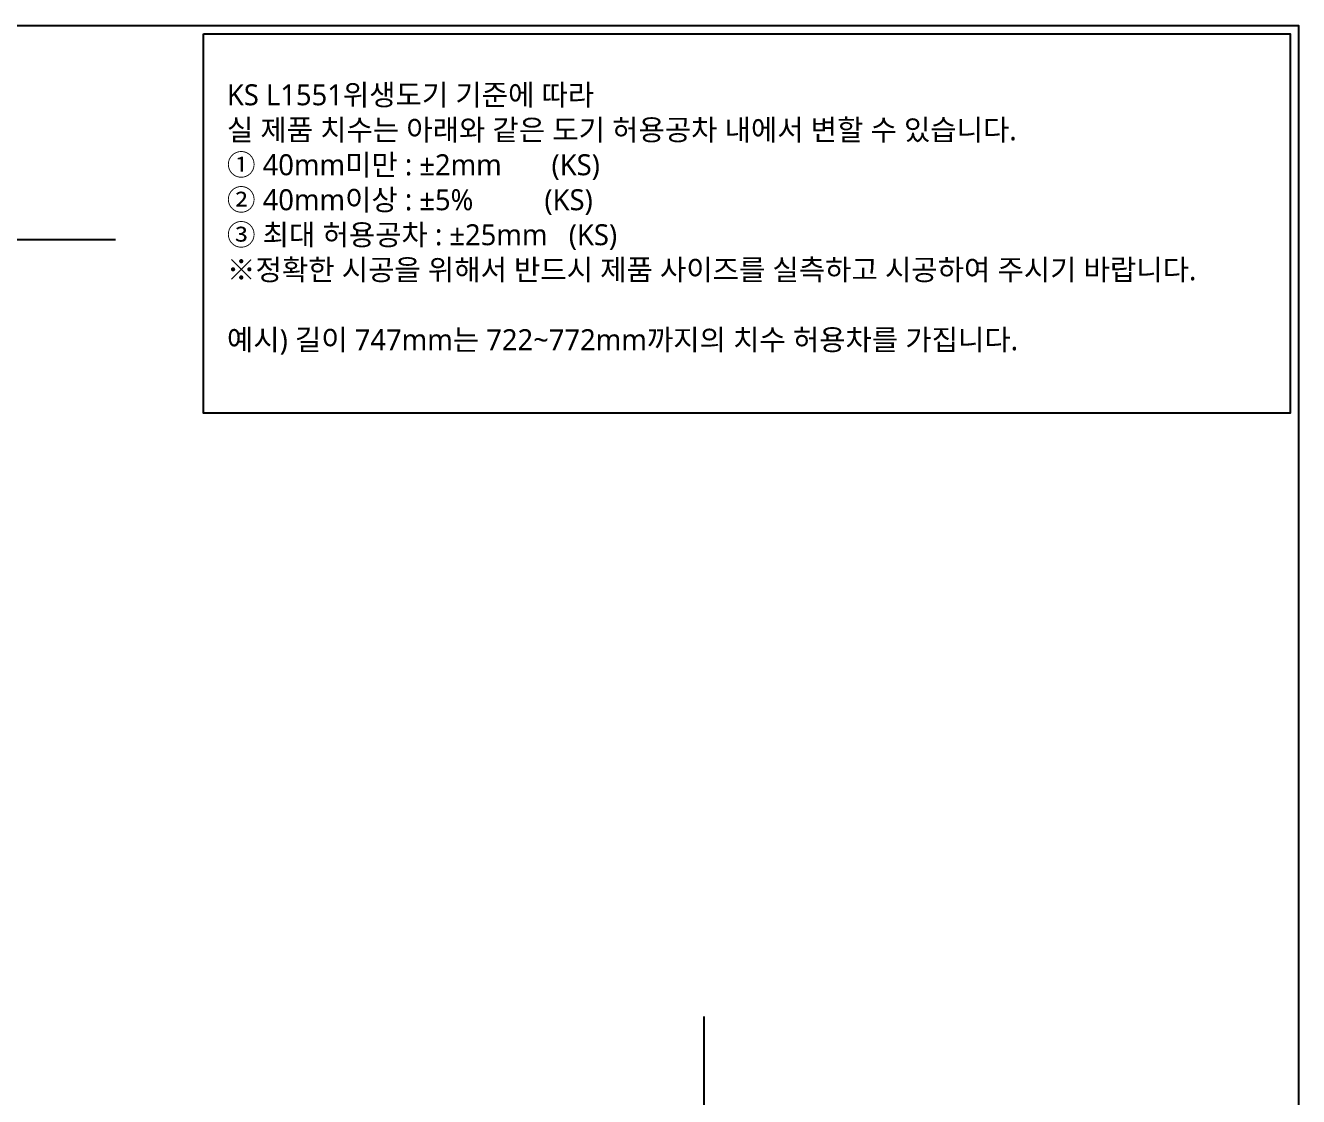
# Model space of a CAD drawing. Extents: x -2111 to 4214, y -25 to 2527.
# Drawn here: x 2698 to 4214, y 1251 to 2527 of the extents above; entities that cross this region are included whole.
import ezdxf
from ezdxf.lldxf.tags import DXFTag

# ---------------------------------------------------------------- set-up
doc = ezdxf.new("R2010")
doc.units = 0
doc.header["$LTSCALE"] = 20
doc.header["$MEASUREMENT"] = 0
for name, color, linetype in [('2', 2, 'CONTINUOUS'), ('3', 3, 'CONTINUOUS'), ('6', 6, 'CONTINUOUS')]:
    doc.layers.add(name, color=color, linetype=linetype)
doc.styles.add('ROMANS', font='NanumGothic.ttf', dxfattribs={"height": 10.144927})
tags = doc.linetypes.add('DASHED', pattern=[0.75, 0.5, -0.25]).pattern_tags.tags
tags[6:7] = [DXFTag(74, 4), DXFTag(75, 0), DXFTag(340, '0'), DXFTag(46, 1.0), DXFTag(50, 0.0), DXFTag(44, 0.0), DXFTag(45, 0.0)]
tags[4:5] = [DXFTag(74, 4), DXFTag(75, 0), DXFTag(340, '0'), DXFTag(46, 1.0), DXFTag(50, 0.0), DXFTag(44, 0.0), DXFTag(45, 0.0)]

msp = doc.modelspace()

# ---------------------------------------------------------------- linework, layer by layer
at = {"layer": '3', "color": 7}
msp.add_lwpolyline([(1579.2, 2271.6), (1579.2, 2527), (4214.3, 2527), (4214.3, 346.6), (3506.7, 346.6)], dxfattribs=at)
at = {"layer": '3', "linetype": 'DASHED'}
msp.add_lwpolyline([(2910.4, 2517), (4204.3, 2517), (4204.3, 2065.2), (2910.4, 2065.2)], close=True, dxfattribs=at)
at = {"layer": '6'}
msp.add_lwpolyline([(2805.6, 2271.6), (1579.2, 2271.6), (1579.2, 346.6), (3506.7, 346.6), (3506.7, 1346.6)], dxfattribs=at)

# ---------------------------------------------------------------- texts
at = {"layer": '2', "insert": (2938.3, 2295.8), "char_height": 25, "attachment_point": 4, "style": 'ROMANS'}
msp.add_mtext('KS L1551위생도기 기준에 따라 \\P실 제품 치수는 아래와 같은 도기 허용공차 내에서 변할 수 있습니다. \\P① 40mm미만 : ±2mm       (KS) \\P② 40mm이상 : ±5%          (KS)\\P③ 최대 허용공차 : ±25mm   (KS)\\P※정확한 시공을 위해서 반드시 제품 사이즈를 실측하고 시공하여 주시기 바랍니다.\\P\\P예시) 길이 747mm는 722~772mm까지의 치수 허용차를 가집니다.', dxfattribs=at)

doc.saveas('drawing.dxf')
